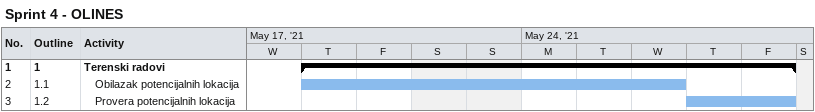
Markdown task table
Sprint 4 - OLINES

| ID | WBS | Task | Start | Finish |
|---|---|---|---|---|
| 1 | 1 | **Terenski radovi** | 2021-05-20 | 2021-05-28 |
| 2 | 1.1 | Obilazak potencijalnih lokacija | 2021-05-20 | 2021-05-26 |
| 3 | 1.2 | Provera potencijalnih lokacija | 2021-05-27 | 2021-05-28 |
